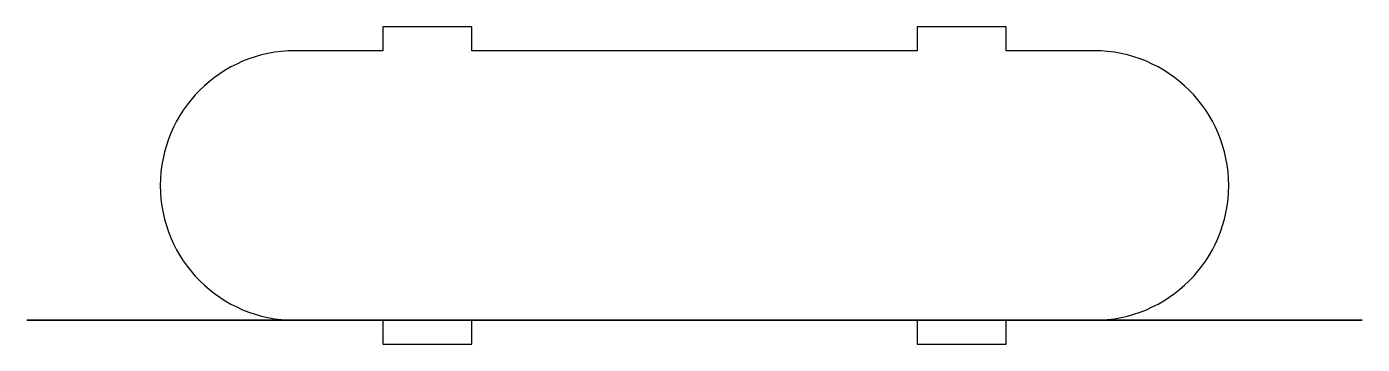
# Model space of a CAD drawing. Header units: millimetres. Extents: x -4 to 146, y 0 to 36.
import ezdxf

# ---------------------------------------------------------------- set-up
doc = ezdxf.new("R2010")
doc.units = ezdxf.units.MM
doc.layers.get('0').update_dxf_attribs({"linetype": 'CONTINUOUS'})

msp = doc.modelspace()

# ---------------------------------------------------------------- linework, layer by layer
msp.add_line((63.8, 2.7), (78.8, 2.7))
msp.add_lwpolyline([(106.3, 33), (106.3, 35.7), (96.3, 35.7), (96.3, 33), (46.3, 33), (46.3, 35.7), (36.3, 35.7), (36.3, 33), (26.45, 33, 1), (26.45, 2.7), (36.3, 2.7), (36.3, 0), (46.3, 0), (46.3, 2.7), (96.3, 2.7), (96.3, 0), (106.3, 0), (106.3, 2.7), (116.15, 2.7, 1), (116.15, 33)], format="xyb", close=True)
for points in [[(11.3, 2.7), (-3.7, 2.7)], [(7.62, 2.7), (10.62, 2.7)], [(12.8, 2.7), (9.8, 2.7)], [(11.3, 2.7), (131.3, 2.7)], [(30, 2.7), (22, 2.7)], [(46.3, 2.7), (36.3, 2.7)], [(46.3, 2.7), (36.3, 2.7)], [(106.3, 2.7), (96.3, 2.7)], [(106.3, 2.7), (96.3, 2.7)], [(112.6, 2.7), (120.6, 2.7)], [(132.8, 2.7), (129.8, 2.7)], [(146.3, 2.7), (131.3, 2.7)], [(132.07, 2.7), (135.07, 2.7)]]:
    msp.add_lwpolyline(points, close=True)

doc.saveas('drawing.dxf')
